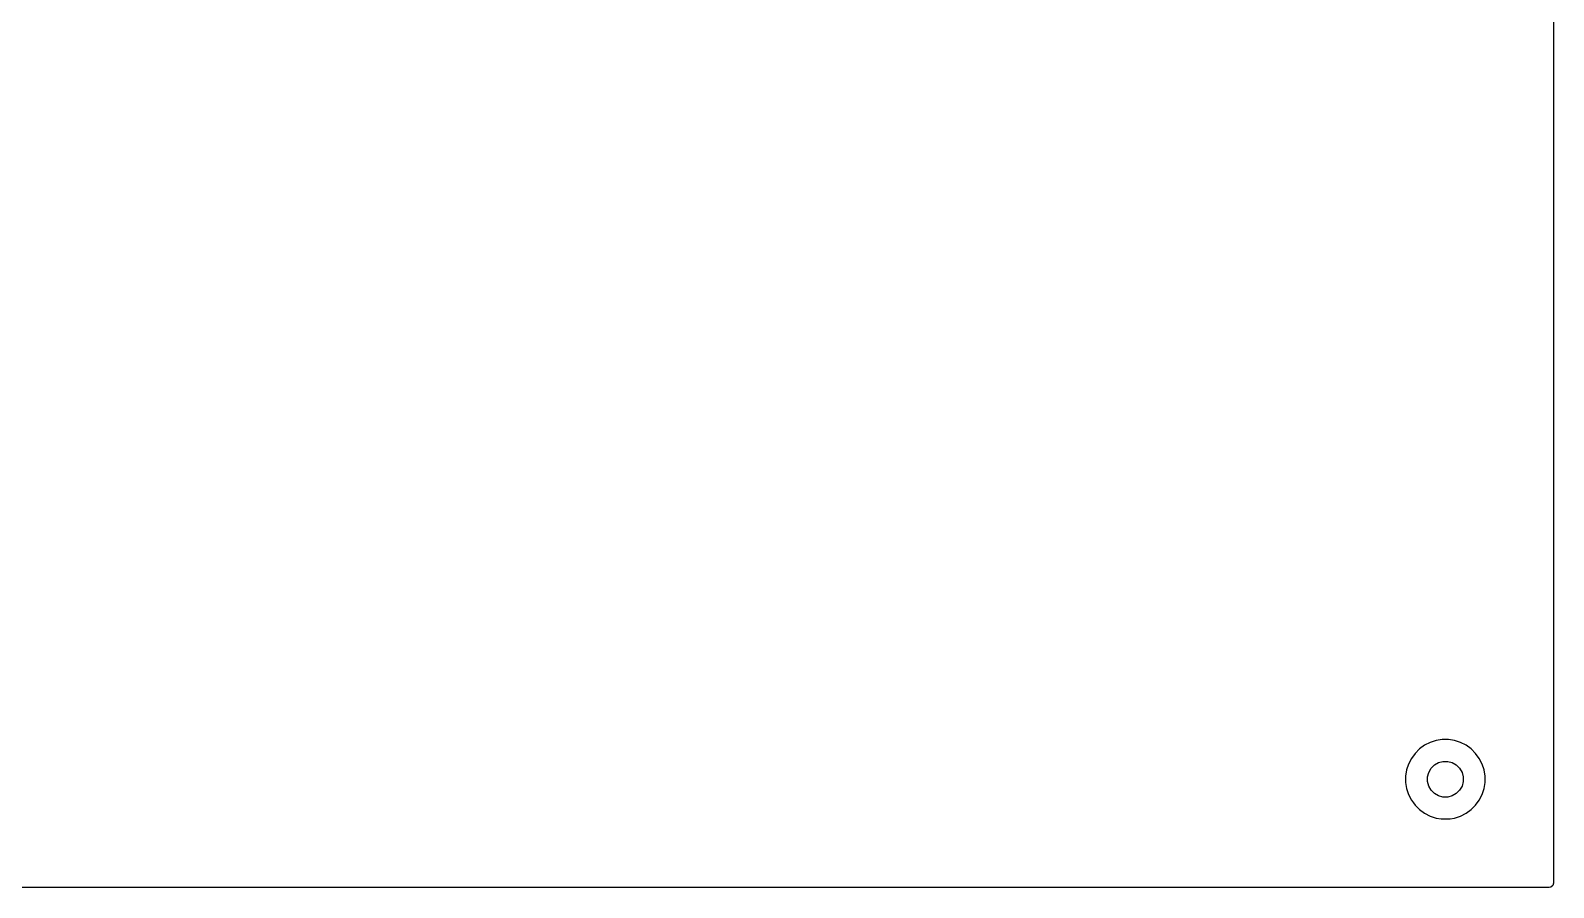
# Model space of a CAD drawing. Extents: x 0 to 90, y 0 to 55.
# Drawn here: x 47.78 to 90, y 0 to 23.75 of the extents above; entities that cross this region are included whole.
import ezdxf

# ---------------------------------------------------------------- set-up
doc = ezdxf.new("R2010")
doc.units = 0
doc.layers.add('BLACK', color=7, linetype='CONTINUOUS')

msp = doc.modelspace()

# ---------------------------------------------------------------- linework, layer by layer
at = {"layer": 'BLACK', "linetype": 'CONTINUOUS'}
for p, q in [((89.9995, 54.8755), (89.9995, 0.1245)), ((86.283072, 3.839414), (86.160586, 3.716928)), ((86.423212, 3.941232), (86.283072, 3.839414)), ((86.577555, 4.019873), (86.423212, 3.941232)), ((86.742299, 4.073402), (86.577555, 4.019873)), ((86.913389, 4.1005), (86.742299, 4.073402)), ((87.086611, 4.1005), (86.913389, 4.1005)), ((87.257701, 4.073402), (87.086611, 4.1005)), ((87.422445, 4.019873), (87.257701, 4.073402)), ((87.576788, 3.941232), (87.422445, 4.019873)), ((87.716928, 3.839414), (87.576788, 3.941232)), ((87.839414, 3.716928), (87.716928, 3.839414)), ((85.980128, 3.422447), (85.926597, 3.257697)), ((86.058768, 3.576788), (85.980128, 3.422447)), ((86.160586, 3.716928), (86.058768, 3.576788)), ((86.603323, 3.304381), (86.695619, 3.396677)), ((86.695619, 3.396677), (86.808658, 3.46194)), ((86.808658, 3.46194), (86.934737, 3.495722)), ((86.934737, 3.495722), (87.065263, 3.495722)), ((87.065263, 3.495722), (87.191342, 3.46194)), ((87.191342, 3.46194), (87.304381, 3.396677)), ((87.304381, 3.396677), (87.396677, 3.304381)), ((87.941232, 3.576788), (87.839414, 3.716928)), ((88.019873, 3.422445), (87.941232, 3.576788)), ((88.073402, 3.257701), (88.019873, 3.422445)), ((85.926597, 3.257697), (85.8995, 3.08661)), ((85.8995, 3.08661), (85.8995, 2.913389)), ((86.504278, 3.065263), (86.53806, 3.191342)), ((86.504278, 2.934737), (86.504278, 3.065263)), ((86.53806, 3.191342), (86.603323, 3.304381)), ((87.396677, 3.304381), (87.46194, 3.191342)), ((87.46194, 3.191342), (87.495722, 3.065263)), ((87.495722, 3.065263), (87.495722, 2.934737)), ((88.1005, 3.086611), (88.073402, 3.257701)), ((88.1005, 2.913389), (88.1005, 3.086611)), ((85.8995, 2.913389), (85.926597, 2.742302)), ((85.926597, 2.742302), (85.980128, 2.577552)), ((85.980128, 2.577552), (86.058768, 2.423211)), ((86.53806, 2.808658), (86.504278, 2.934737)), ((86.603323, 2.695619), (86.53806, 2.808658)), ((86.695619, 2.603323), (86.603323, 2.695619)), ((86.808658, 2.53806), (86.695619, 2.603323)), ((86.934737, 2.504278), (86.808658, 2.53806)), ((87.191342, 2.53806), (87.065263, 2.504278)), ((87.304381, 2.603323), (87.191342, 2.53806)), ((87.396677, 2.695619), (87.304381, 2.603323)), ((87.46194, 2.808658), (87.396677, 2.695619)), ((87.495722, 2.934737), (87.46194, 2.808658)), ((87.941232, 2.423212), (88.019873, 2.577555)), ((88.019873, 2.577555), (88.073402, 2.742299)), ((88.073402, 2.742299), (88.1005, 2.913389)), ((86.058768, 2.423211), (86.116859, 2.343256)), ((86.116859, 2.343256), (86.160586, 2.283072)), ((86.160586, 2.283072), (86.160588, 2.28307)), ((86.160588, 2.28307), (86.160588, 2.283069)), ((86.160588, 2.283069), (86.283069, 2.160588)), ((86.283069, 2.160588), (86.423211, 2.058768)), ((87.065263, 2.504278), (86.934737, 2.504278)), ((87.576788, 2.058768), (87.716928, 2.160586)), ((87.716928, 2.160586), (87.839414, 2.283072)), ((87.839414, 2.283072), (87.941232, 2.423212)), ((86.423211, 2.058768), (86.577552, 1.980128)), ((86.577552, 1.980128), (86.742302, 1.926597)), ((86.742302, 1.926597), (86.742301, 1.926597)), ((86.742301, 1.926597), (86.881192, 1.904599)), ((86.881192, 1.904599), (86.913389, 1.8995)), ((86.913389, 1.8995), (86.91339, 1.8995)), ((86.91339, 1.8995), (87.08661, 1.8995)), ((87.08661, 1.8995), (87.086611, 1.8995)), ((87.086611, 1.8995), (87.138239, 1.907677)), ((87.138239, 1.907677), (87.257697, 1.926597)), ((87.257697, 1.926597), (87.257699, 1.926597)), ((87.257699, 1.926597), (87.257701, 1.926598)), ((87.257701, 1.926598), (87.422445, 1.980127)), ((87.422445, 1.980127), (87.576788, 2.058768)), ((89.8755, 0.0005), (0.1245, 0.0005)), ((89.927011, 0.011706), (89.8755, 0.0005)), ((89.979815, 0.057461), (89.927011, 0.011706)), ((89.9995, 0.1245), (89.979815, 0.057461))]:
    msp.add_line(p, q, dxfattribs=at)

doc.saveas('drawing.dxf')
